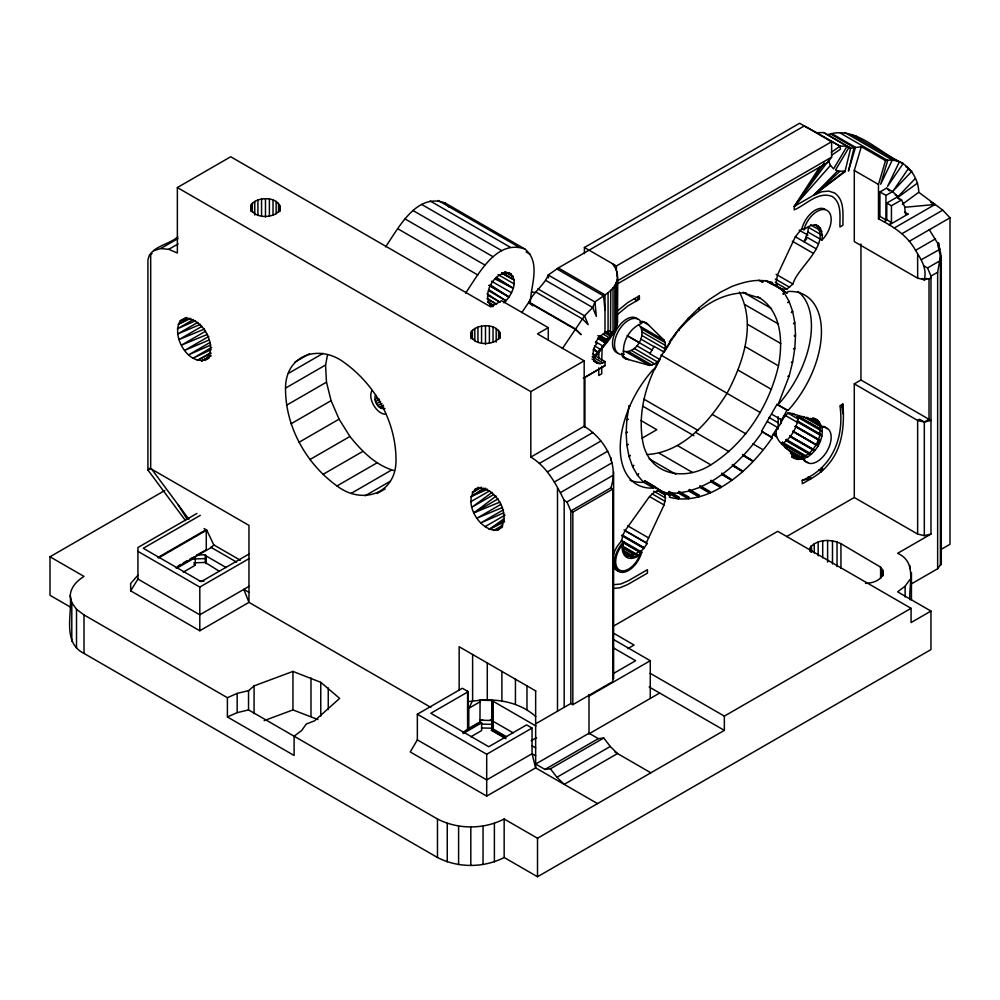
<?xml version="1.0" encoding="UTF-8"?>
<svg xmlns="http://www.w3.org/2000/svg" width="1000" height="1000" viewBox="0 0 1000 1000"><rect width="100%" height="100%" fill="white"/><g stroke="black" fill="none" stroke-linecap="round" stroke-linejoin="round"><path stroke-width="1.5" d="M535.725 716.612C520.913 703.025 499.637 698.688 480.062 700.225L479.963 721.875L467.587 729.025L467.587 691.287M505.9 738.688L491.225 730.225L491.887 729.825L491.987 700.462L480.062 700.225L468.125 701.663M513.237 732.9L493.225 721.35L491.887 722.125L491.987 700.462M505.225 737.525L491.887 729.825L491.987 724.35L481.562 724.125M491.887 729.825L493.225 729.05L493.225 701.325L491.887 702.1M597.513 803.6L535.65 767.887L535.65 690.888M583.475 378.3L605 365.625L605 361.55L594.663 355.575C604.212 346.463 614.35 335.6 617.55 322.6L617.463 274.375L615.875 268.875L612.425 263.65M940.95 549.5L950 544.288L950 217.8L942.763 210.15L918.775 192.288C918.475 175.35 904.013 156.637 885.512 160.662L861.338 146.7L854.287 170.463L854.287 241.6L917.638 278.175L924.312 279.775C927.188 268.325 921.162 259.387 915.525 250.375C907.525 235.525 893.062 226.312 878.475 218.837L879.9 216.375L879.938 191.938L886.55 188.125L892.55 191.588L897.638 196.287L898.9 199.1M904.513 212.087L908.012 214.1L905.575 214.363L904.638 206.762L901.55 199.925L896.875 197.225L886.787 203.05L886.762 219.75L884.475 222.312L885.9 219.838L885.95 195.4L892.55 191.588M908.012 214.1L889.137 225L891.425 222.45L891.462 205.75L901.55 199.925M617.812 283.65L827.613 162.525L828.45 160.65L830.475 165.413L833.587 168.875L847.163 146.075L850.625 148.275L861.338 146.7M809.75 551.175L809.775 548.05C816.8 538.825 831.287 538.913 840.95 543.7L880.612 567.137L882.513 569.75L883.162 575.662M474.45 489.538C493.663 481.037 515.125 518.488 497.388 530.262C478.587 531.7 460.213 498.462 478.45 487.225M837.613 170.888L813.95 195.05L821.675 191.775L828.575 191.088L834.5 192.913C844.925 200.075 842.712 214.275 842.938 225.188L839.963 227.013C839.6 216.812 842.15 203.375 832.4 196.562C818.35 190.738 806.112 204.8 794.25 209.862L794.25 206.425L813.95 195.05L844.95 171.762L844.963 170.975L839.925 171.312L835.487 170.075L849.075 147.287L823.812 132.587L816.8 132.713L804.262 125.95L558.312 267.95L548.237 275.025C544.175 285.438 533.663 291.7 528.913 302.062L532.638 305.825M811 552.05L811.287 545.962L811.775 552M654.163 487.088L670.1 495.45L669.35 497.15C682.812 501 697.087 498.35 709.788 493.125L709.963 491.5L699.963 485.725L699.788 487.35L709.788 493.125C735.713 481.55 756.263 460.688 772.337 437.7L761.587 431.075L776.975 404.412L788.088 410.412A79.8 46.075 -60 0 0 821.438 331.7A79.8 46.075 -60 0 0 788.088 291.5L786.975 293L771.775 283.375L786.975 293M761.587 431.075L762.325 431.925C748.6 451.65 731.612 469.462 710.837 481.8L710.837 480.262L720.85 486.037L720.85 487.575L710.837 481.8L699.788 487.35L690.275 490.65M480.062 700.225L479.963 701.85L467.587 709M491.887 722.125L491.987 720.487L480.062 720.238L479.963 721.875L481.637 722.85L481.637 730.55L470.875 736.762M491.987 724.35L491.887 725.975L493.225 725.212M602.2 346.863L601.737 360.262M621.163 541.375L621.788 540.6L617.712 545.6A19.85 11.463 -60 0 0 613.387 555.087M599.05 350.037L598.763 358.812M623.162 351.112C635.862 354.975 648.213 333.587 638.525 324.513M623.787 541.75A19.85 11.463 -60 0 0 618.625 571.438A19.85 11.463 -60 0 0 641.762 552.125C633.725 562.375 618.938 553.837 623.787 541.75L622.125 547.1A22.387 12.925 -60 0 0 637.962 556.237L641.762 552.125L621.362 540.35M621.788 540.6L622.638 535.725L625.075 530.65L649.488 496.538L654.825 491.8L659.9 490.4L654.712 486.562L653.6 488.05A79.8 46.075 -60 0 1 620.25 447.85A79.8 46.075 -60 0 1 653.6 369.15L654.712 369.363L659.9 359.513L649.9 353.738L654.163 346.35L664.175 352.125L665.5 345.5L665.125 342.525L664.062 340.163L646.338 322.8L643.3 321.863L639.763 322.212M623.088 535.85L644.112 547.987L647.15 543.538L646.338 542.788L664.062 504.95L665.5 497.962L664.175 492.863L644.7 480.788L643.6 482.275A79.8 46.075 -60 0 1 629.95 480.163M647.087 454.538C682.987 452.425 709.112 421.712 727.013 393.338C742.938 363.237 756.438 324.513 739.412 292.125M760.35 298.238L745.85 293.762L746.112 292.9C717.1 292.45 693.413 312.787 675.575 333.625L675.825 334.188C652.438 365.062 635.25 404.688 643.2 443.975C650.825 476.3 685.9 480.85 710.837 464.862C745.725 442.85 769.125 405.625 778.475 365.875C783.1 341.675 781.775 310.238 757.688 296.7M791.462 454.513L795.35 456.75L794.3 458.3L791.963 456.138L793.025 454.588C786.413 446.925 771.4 439.688 777.513 427.425L767.513 421.65M803.037 416.488L821.9 427.375C823.875 438.837 817.188 450.662 807.725 456.887L782.387 442.25L782.212 443.825L804.262 456.55M807.9 232.025L808.4 227.35L822.4 235.438L821.9 240.113L807.9 232.025L804.1 241.812L806.663 238.863M821.9 436.138L796.562 421.512L797.6 421.075L798.1 416.4L820.138 429.125M530.375 301.537C531.2 284.75 540.875 261.938 524.987 249.088L444.938 202.875C416.413 192.638 398.725 227.85 385.55 246.875M535.65 723.825L570.837 703.512L570.837 510.975L610.85 487.875C619.212 463.85 604.788 438.862 584.175 426.275L584.175 360.825L537.487 333.875L548.275 327.65L548.275 339.75M910.975 584.125L937.65 568.725L937.65 272.25L940.413 256.812L937.65 243.238L929.325 229.737M615.312 327.912L617.137 325.375L617.55 277.162M688.925 491.125L689.262 489.438L699.262 495.213L698.925 496.9L688.925 491.125L678.425 493.062L668.487 493.15L662.4 491.962M285.538 388.113C285.6 354.275 319.762 343.762 344.538 362.762C375.412 385.012 396.275 422.2 395.988 460.588C395.925 494.438 361.763 504.938 337 485.95C306.112 463.7 285.25 426.512 285.538 388.113L325.562 365.012L327.562 354.712M503.787 302.787C511.675 296.262 519.938 279.363 508.7 272.525M470.9 332.388C469.888 346.037 494.087 346.662 500.075 336.9C501.087 323.237 476.887 322.612 470.9 332.388L470.9 338.587M909.85 599.65C908.85 583.513 917.1 561.95 897.638 553.325L930.975 534.075L930.975 276.1L927.525 267.962L924.312 266.112M909.85 579.625L905.125 586.188L897.625 591.838L930.962 611.087L930.962 649.587L537.513 876.75L504.162 857.5C483.663 868.062 457.962 868.062 437.475 857.5L84.012 653.425C62.062 642.55 72.325 614.712 70.213 595.688C70.7 587.075 77.075 580.725 84.012 576.425L50 556.788L50 595.288L70.925 607.375M883.162 572.575C881.975 580.562 872.425 583.112 865.512 583.387M250.85 205.275C249.688 218.938 273.962 219.613 279.975 209.887C281.125 196.213 256.863 195.538 250.85 205.275L250.85 211.325M842.087 407.537L842.925 404.05L839.95 405.775C844.475 436.987 832.613 467.788 802.25 480.325L802.337 483.7C811.888 478.363 821.812 472.987 828.562 464.087C842.788 447.488 844.475 424.925 842.925 404.05M844.95 171.762L850.625 148.275L823.812 132.587M678.65 492.212L678.425 493.062L688.438 498.837L688.938 497.125L678.938 491.35L678.65 492.212L688.65 497.987M177.8 236.825C168.95 245.012 150.438 246.175 147.925 260L147.925 470.025L185.55 520.662M781.787 289.15L786.862 289.1L792.975 284.037C797.025 267.55 831.862 244.513 816.1 224.788L820.438 228.1L822.4 235.438M820.438 441.075L795.088 426.45L796.087 426.35L797.562 421.413L820.9 434.888L819.9 434.988C817.588 444.475 811.488 453.975 801.925 457.337L801.425 459.062L797.875 459.412L793.988 457.163M878.475 218.837L878.475 184.438L885.512 160.662M797.875 459.412L798.388 457.688L790.425 453.1M562.413 348.525L584.55 315.812L592.675 307.512L594.925 301.975C603.025 295.763 614.4 290.837 617.137 279.938M668.787 492.287L668.487 493.15L678.5 498.925L679.163 497.2L669.163 491.425L668.787 492.287L678.787 498.062M758.775 280.188L762.525 282.35L763.112 280.625C752.387 279.662 741.938 282.762 731.988 286.4L720.763 292.025L709.7 299.262L699.013 307.887L699.262 309.25L698.838 308.038L688.512 318.05L688.938 319.262L688.35 318.225L678.575 329.438L679.163 330.475L678.425 329.625L669.35 341.85L670.1 342.713L664.175 352.125M610.25 334.7L611.55 331.938L608.725 330.688L599.263 336.625L595.5 342.75L597.05 343.612C589.688 350.275 592.938 369.938 605 361.55M783.812 416.05L782.45 419.738A33.013 19.062 -60 0 1 776.625 429.6M639.625 555.025L638.55 557.837A18.2 10.512 -60 0 1 619.45 570.013A18.2 10.512 -60 0 1 620.45 547.388L622.35 545.05M595.3 356.7L611.337 335.325L610.487 334.837L610.775 290.425M762.525 282.35L763.263 280.637L772.337 282.4L771.587 284.113L777.513 286.688L776.2 281.588L777.625 274.6L795.35 236.762L801.925 228.588A19.85 11.463 -60 0 1 825.062 209.262M375.613 394.787C372.95 400.45 378.413 410.025 385.025 408.575M639.763 550.975L635.962 553.737L628.625 555.712L628.225 556.55L625.6 555.037M816.1 444.775L816.812 445.425L792.763 431.3L793.65 431.575L795.987 426.712L818.025 439.45M791.975 456.887L794.562 458.387L795.35 456.75M794.562 458.387L797.613 459.325L798.388 457.688M812.212 418.575L816.1 420.812L816.663 419.663L813.612 418.725L813.062 419.875L789.625 412.863L786.862 414.038L781.787 420.037L771.775 414.263M818.737 441.413L816.988 445.05L793.65 431.575M463 732.438L468.8 728.325L468.8 708.3L472.612 700.638L472.612 654.5M781.787 420.037L786.975 410.188L788.088 410.412M617.062 311.312L627.75 302.55L639.35 295.85L636.587 300.875L634.263 298.788M468.25 691.675L462.325 688.25L417.35 714.212L417.35 739.862L410.25 751.95L486.7 796.087L535.65 767.887L532.05 753.725L532.05 728.075L526.575 724.912L488.775 746.737L430.825 713.275L468.25 691.675L468.25 729.4L480.637 722.262M430.85 707.375L248.962 602.362L199.8 630.75L130.662 590.837L137.938 579.075L137.938 547.513L196.912 513.462M771.587 436.85L777.513 427.425M819.663 167.113L794.25 206.425L830.475 165.413M465.6 293.087C478.762 274.062 496.45 238.85 524.987 249.088M521.763 312.65L528.65 302.45L575.337 329.4L581.188 334.663L575.588 329.012L528.913 302.062M812.475 449.125L790.425 436.4L793.462 431.95M816.1 420.812L816.85 419.725L814.062 418.162M810.475 418.375L818.438 422.975L819.188 421.887L816.85 419.725M824.312 163L794.25 206.425L826.6 163.113M937.65 568.725L940.413 564.875L940.413 256.812L941.287 256.6L938.525 243.025L937.65 243.238M595.3 355.737L598.025 351.938M606.213 340.562L608.038 338.025M594.825 356.5L596.575 354.075M595.312 356.325L608.962 337.938M610.775 335.487L616.237 328.125L616.237 282.688M827.613 162.525L831.612 157.137L831.612 141.725L799.6 123.25L584.412 247.488L584.412 253.65M605.775 342.825L595.9 355.7M595.163 356.788L599.675 350.812M595.487 356.425L605.625 343.013L598.2 337.713M597.863 335.613L607.775 340.1L614.85 330.812L614.85 285.375M194.587 557.987L196.975 555.013L204.375 550.737M609.038 338.562L610 337.438M137.938 575.225L130.662 583.5L130.662 590.837M608.075 292.75L608.075 331.788L610.288 336.275L613.025 333.387L613.025 287.95M149.562 468.275L147.925 470.025L150.688 468.638L248.962 525.375L248.962 602.362L243.812 589.388L248.962 592.362M204.075 528.575L206.737 530.112L213.75 544.875L211.3 547.513L175.95 567.913M617.712 314.337L627.925 305.875L639.438 299.225L639.35 295.85M622.925 357.2L625.588 358.738L649.488 365.412L654.825 363.975L659.9 359.513M897.25 197.512L915.138 178.65M640.275 552.1L643.812 548.362L643.3 547.238L622.275 535.1M808.688 453.225L786.637 440.5L790.188 436.763L789.725 435.75L815.062 450.375M818.438 422.975L819.338 422.025L812.85 418.288M839.925 171.312L813.95 195.05L844.963 170.975M227.4 697.712L237.175 693.388L248.538 690.662L254.075 685.9L292.95 671.413L320.763 682.312L339.65 698.375L314.562 720.825L306.3 724.013L301.588 730.575L294.1 736.225L294.1 755.475L227.4 716.963L227.4 697.712L84.012 614.925L76.513 609.288L71.8 602.725L70.213 595.688M375.012 399.688L377.45 397.812M499.9 502.1L474.075 512.75L496.087 496.075M205.037 360.462C221.025 347.312 198.938 310.125 180.175 320.962C170.512 336.938 190.125 369.062 209.05 358.15M492.075 492.388L471.962 507.15L493.312 494.825M801.925 228.588L803.925 229.737C807.738 226.513 813.138 223.538 818.1 225.938M897.463 197.7L917.625 182.975M902.387 204.262L918.775 192.288M822.4 431.475L797.062 416.838L798.062 416.112L820.1 428.837M811.525 454.113L786.188 439.475L786.35 440.812L782.55 443.587L782.387 442.25M806.637 417.25L820.9 425.487L819.9 426.213L819.9 434.988L820.938 434.55L797.6 421.075M504.575 521.763L489.35 529.288L504.125 518.65M831.363 152.225L840.138 146.188L847.163 146.075M831.65 155.262L840.425 149.213L840.138 146.188L816.8 132.713M375.613 401.7L379.462 399.1M487.525 489.175L470.988 496.675L483.875 488.162M497.388 530.262L502.562 527M480.125 487.65L472.2 492.55L481.538 487.15M153.8 250.688L160.688 248.538L168.738 249.338L177.362 253.012L177.362 187.562L230.712 156.75L490.812 306.913L501.587 300.7L548.275 327.65M149.388 255.062L152.037 253.538M160.688 248.538L178.038 238.525M168.738 249.338L178.075 243.95M185.512 317.875L180.175 320.962L186.988 317.438M188.925 318.188L178.25 324.35L190.837 318.35M193.412 319.55L177.4 328.8L195.475 320.763M197.712 322.413L177.7 333.975L200.55 324.3M201.788 326.45L179.1 339.538L204.562 329.012M205.525 331.238L181.513 345.112L207.5 334.363M208.812 336.45L184.8 350.312L208.888 340.1M210.05 342.475L188.7 354.8L210.85 344.963M211.65 347.45L192.975 358.237L210.987 349.738M210.65 352.713L197.3 360.412L211.1 353.425M210.763 355.775L201.425 361.163L210.975 355.95M294.825 362.175L309.5 353.7M288.387 373.413L323.088 353.375M286.45 405.288L326.475 382.175L325.562 365.012M50 556.788L164.85 490.475M291.062 423.775L331.087 400.662L326.475 382.175M299.05 442.275L339.075 419.162L331.087 400.662M376.562 403.688L380.562 401.375M584.412 247.488L616.425 265.963L831.612 141.725M200.3 515.35L143.275 548.275L201.137 581.688L249.15 553.962M617.775 280.587L831.612 157.137M309.887 459.575L349.925 436.475C361.675 451.1 375.925 465.588 394.487 470.688M157.863 557.562L205.613 530L206.275 530.388L206.275 550.413L205.613 550.025M158.525 557.95L206.737 530.112M322.825 474.475L362.863 451.362M177.95 565.988L180.625 564.45M183.287 562.913L187.288 560.6M189.963 559.062L192.625 557.513M176.612 568.3L195.287 557.513L195.287 565.237L183.287 572.163M337 485.95L377.025 462.837M351.413 493.225L391.438 470.112M177.362 187.562L530.825 391.625L584.175 360.825M137.938 551.362L199.8 587.075L249.15 558.575M365.112 495.8L390.462 481.163M377.137 493.525L385.15 488.9M583.4 378.1L605 365.625M249.15 586.3L199.8 614.8L137.938 579.075M894.312 227.987L935 204.5L931.038 202.213M902.075 233.637L942.763 210.15M564.175 707.362L564.175 500.312C556.038 484.05 547.013 466.838 530.825 457.088L584.175 426.275M909.325 241.287L950 217.8M470.988 496.675L485.662 488.212M470.913 501.65L489.588 490.875M539.462 463.387L592.825 432.575M915.525 250.375L935.525 238.825M474.075 512.75L498.088 498.888M547.5 471.85L600.85 441.05M921.4 259.662L940.075 249.175M501.112 504.25L477.1 518.125L502.5 507.463M503.5 509.775L480.825 522.875L503.638 512.9M554.4 481.975L607.762 451.163M927.525 267.962L939.087 261.288M485.012 526.675L505.025 515.125M642.138 438.162L656.812 429.688L640.812 420.45M489.35 529.288L504.038 520.825M921.95 278.412L924.312 279.775L926.663 278.412M930.975 276.1L937.65 272.25M493.587 530.5L502.925 525.112M560.638 492.488L612.15 462.738M564.175 500.312L566.962 501.938L612.45 475.675M566.962 501.938L570.837 510.975L572.837 512.125L612.85 489.025L612.85 681.562L572.837 704.663L570.837 703.512M854.287 383.862L860.95 380.012L930.975 420.45L924.312 422.038L917.638 420.45L854.287 383.862L854.287 497.488L786.625 536.55M930.975 534.075L924.312 535.662L917.638 534.075L917.638 420.45L919.6 419.312L924.312 422.038L929.025 419.312L929.025 278.6M614.175 625.725L777.7 531.312L911.075 608.325L911.075 622.562L930.962 611.087M463.038 733.575L481.637 722.85M627.762 648.675L634.087 645.025L614.075 633.475M613.188 673.65L635.612 660.713L613.2 647.775M417.35 714.212L486.7 754.25L532.05 728.075M588.85 696.175L650.275 660.713L650.275 698.438M531.237 740.7L536.575 737.613M603.775 738.012L598.337 738.637L589 733.25L535.65 764.05L544.987 769.438L550.413 768.812L603.775 738.012L610.275 746.475L617.525 753.55L564.175 784.35L556.925 777.275L550.413 768.812M588.85 733.913L659.663 693.025M544.987 769.438L598.337 738.637M556.925 777.275L610.275 746.475M650.062 673.238L724.35 716.125L911.075 608.325M227.4 716.963L237.175 712.638L248.538 709.912L437.475 819C457.962 829.562 483.663 829.562 504.162 819L537.513 838.25L724.35 730.375L724.35 716.125M377.8 405.5L381.987 403.462M797.062 416.838L798.1 416.4M802.725 458.5L801.762 458.913L801.925 457.337L804.225 460.725A19.85 11.463 -60 0 0 807.738 462.262M785.075 447.612L803.925 458.5L807.725 456.887M379.237 407.025L383.525 405.262M264.15 720.65L292.95 709.912L317.975 719.575M380.788 408.15L383.713 407.125M924.312 279.775L930.975 278.175M940.413 564.875L941.287 564.663L941.287 256.6M802.25 480.325L811.45 478.438L808.1 476.95M827.288 134.787C856.312 124.95 878.8 153.2 903.263 163.375L887.562 186.363L899.237 162.125L851.712 134.688M629.05 405.812L630.312 405.575L629.012 406.037L626.888 419.613L628.188 419.15L626.862 419.825L626.15 432.8L627.475 432.125L626.15 433L626.862 445.15L628.188 444.288L626.888 445.337L629.012 456.463L630.312 455.4L629.05 456.625L632.562 466.525L633.825 465.3L632.625 466.675L637.45 475.188L638.65 473.812L637.537 475.312L643.6 482.275L653.6 488.05M796.562 421.512L797.562 421.413M818.438 439.925L819.438 439.825L796.087 426.35M614.612 584.612L620.788 584L627.925 580.962L647.438 569.7L647.438 573.125L627.737 584.5L620.013 587.775L613.112 588.462M904.875 207.25L935 204.5L930.938 202.262M776.2 434.05L773.188 434.312L776.562 437.038M482.95 720.037L480.062 720.238L480.062 722.812M226.137 567.525L206.137 555.975L205.3 554.725L196.975 555.013L197.638 555.4M193.787 558.975L205.3 558.587L206.137 559.825M193.787 562.837L205.3 562.438L219.475 571.388M481.562 727.987L491.987 728.188M531.438 292.2L535.612 292.4M199.387 580.938L203.962 581.287M490.213 719.987L493.125 720.238M771.525 283.4L767.625 281.15M795.088 426.45L795.987 426.712M650.15 484.6L654.062 486.85M628.625 555.712L625.588 554.775L627.587 555.925M664.175 492.863L670.1 495.45M495.175 279.062L513.188 288.25L496.325 277.462M501.625 273.3L514.05 279.837L502.1 272.538M827.613 139.425L840.138 146.188M609.7 334.387L610.775 335.863M511.362 274.062C496.025 267.013 478.787 296.925 492.788 306.512L490.125 304.938L492.788 306.512M594.487 345.887L600.763 349.5M905.925 166.762L908.575 168.287L892.875 191.275L911.812 171.287L907.85 169.013M844.812 132.537L892.337 159.975L880.675 184.213L887.725 160.438L840.188 133M832.15 133.812L855.487 147.287L848.45 171.05L854.125 147.562L830.788 134.088M854.287 170.463L878.475 184.438M895.238 194.9L897.638 196.287M879.938 191.938L885.95 195.4M886.787 203.05L891.462 205.75M886.762 219.75L891.425 222.45M879.9 216.375L885.9 219.838M814.438 224.638L820.438 228.1M810.562 224.8L821.9 231.337M799.15 230.1L807.975 235.188M806.425 236.962L818.438 243.888M795.275 236.725L816.1 248.75M792.312 241.213L813.062 253.188M776.112 274.3L792.975 284.037M775.362 279.037L789.625 287.275M775.2 282.362L786.862 289.1M774.388 284.625L782.163 289.113M768.763 281.637L771.263 283.075M765.337 280.5L771.587 284.113M743.188 292.225L771.488 308.562M745.138 304.775L778.475 324.025M747.525 324.325L780.863 343.575M745.138 346.625L778.475 365.875M738.138 370.163L771.488 389.412M558.312 267.95L605 294.9L605 333.3M438.162 200.475L518.212 246.688M556.888 268.938L603.575 295.9L605 310.3M526.1 251.938L530.1 254.25M812.7 418.137L819.188 421.887M642.188 321.213L648.662 324.963M430.2 201L510.238 247.213M776.975 404.412L786.975 410.188M792.5 413.438L795.113 414.938M640.725 326.688L664.062 340.163M787.6 412.9L798.263 419.05M641.787 329.038L665.125 342.525M421.6 204.412L501.637 250.625M642.15 332.025L665.5 345.5M785.6 415.588L797.6 422.525M641.787 335.425L665.125 348.9M545.988 280.55L592.675 307.512L596.337 316.375L594.925 301.975L548.237 275.025L548.525 277.9M640.725 339.012L654.062 346.712M412.938 210.487L492.987 256.7M627.15 335.562L639.312 342.587M660.925 355.062L727.125 393.288M769 417.463L778.462 422.925M627.975 336.163L652.362 350.238M727.013 393.338L760.35 412.587M792.763 431.3L818.1 445.925M636.812 345.775L650.15 353.475M537.863 288.863L584.55 315.812L588.212 324.688L582.625 319.05L535.938 292.087M505.125 271.887L513.125 276.512L505.075 271.725M790.188 436.763L813.525 450.238L813.062 449.225M605.312 331.863L611.337 335.325M634.25 348.488L657.588 361.962M502.038 272.913L514.05 279.837M404.825 218.8L484.862 265.012M603.013 334.075L609.562 337.85M631.487 350.5L654.825 363.975M786.35 440.812L809.688 454.288M498.062 274.6L514.075 283.85M628.725 351.675L652.062 365.15M599.963 335.6L607.775 340.1M626.15 351.938L649.488 365.412M598.725 337L606.663 341.587M783.85 444.325L804.587 456.312M495.85 278.238L513.188 288.25M762.325 431.925L772.337 437.7M598.038 338.625L605.625 343.013M623.787 354.487A19.85 11.463 -60 0 1 618.625 330.763A19.85 11.463 -60 0 1 641.762 323.363C629.812 327.938 621.775 341.863 623.787 354.487L621.788 353.338L623.25 356.575L625.588 358.738M792.688 453.675L800.462 458.162M791.05 453.075L801.425 459.062M622.137 355.938L628.625 359.675M491.463 281.188L511.475 292.738M595.487 341.737L603.225 346.213M795.013 457.825L797.613 459.325M397.788 228.775L477.837 274.988M791.7 456.8L794.3 458.3M489 285.475L509.012 297.025L490.913 285.238M712.513 414.562L745.85 433.812M854.287 497.488L917.638 534.075M593.138 349.738L598.112 352.612L593.6 348.325M488.675 290.775L506.012 300.788L489.038 289.775M752.812 443.825L762.825 449.6M592.825 353.675L595.312 355.112M487.987 295.312L500 302.25L487.075 293.775M592.15 356.675L602.825 362.837M592 359L600.013 363.625M487.175 298.9L496.512 304.288L487.312 298.337M593.475 361.112L597.475 363.425M487.812 302.137L493.15 305.212L487.875 301.875M742.962 455.125L753.25 461.413L743.25 455.637L742.738 454.513L752.962 460.9M643.962 399.175L698 430.375M695.625 432.388L728.962 451.637M642.7 406.138L693.925 435.712M732.55 465.2L742.763 471.587L732.763 465.812L732.412 464.525L742.55 470.975M677.5 445.613L710.837 464.862M721.762 473.9L731.9 480.35L721.9 474.575L721.725 473.15L731.775 479.675M710.8 481.05L720.8 486.825M659.375 453.312L692.712 472.562M699.825 486.55L709.837 492.325M649.15 458.837L675.825 474.237M689.05 490.288L699.05 496.062M644.7 480.788L654.712 486.562M657.25 490.438L665.125 494.988M653.675 491.138L665.5 497.962M652 493.787L665.125 501.362M649.613 496.613L664.062 504.95M610.85 487.875L612.85 489.025M627.65 525.8L648.662 537.938M624 529.9L646.338 542.788M624.812 530.65L647.15 543.538M621.475 535.475L643.812 548.362M621.875 541.475L638.95 551.337M622.85 542.487L639.925 552.35M622.825 546.163L637.962 554.9M624.312 548.3L634.825 554.362M622.663 547.675L634.487 554.5M622.975 550.05L634.163 556.512M624.125 552.325L632 556.875M625.138 553.112L630.4 556.15M624.688 553.438L630.625 556.862M612.85 639.1L650.275 660.713M649.15 686.963L724.35 730.375M535.725 690.938L459.15 646.725L459.15 689.837M614.913 752.038L650.863 772.8M493.225 701.325L535.9 725.975M213.75 544.875L240.35 560.237M210.625 547.125L236.575 562.1M532.05 745.788L535.65 747.862M493.225 729.05L506.562 736.75M193.962 556.75L195.287 557.513M491.625 729.975L504.963 737.675M535.65 755.8L532.05 753.725L486.7 779.9L417.35 739.862M193.962 564.462L195.287 565.237M467.587 729.025L468.25 729.4M604.462 332.612L610.85 336.325M610.45 334.825L608.2 333.512L611.287 335.3M489.137 285.25L509.012 297.025M818.9 469.925L821.188 471.712M528.65 302.45L530.6 304.2M823.363 469.562L821.475 467.863L821.475 471.538M855.738 135.938L858.925 138.887M886.55 188.125L889.6 190.938M789.725 435.75L790.425 436.4M643.3 547.238L644.112 547.987M444.938 202.875L449.038 207M780.1 288.05L784.15 292.7L783.037 294.188L784.237 292.812L789.05 301.325L787.862 302.7L789.125 301.475L792.625 311.375L791.363 312.6L792.675 311.537L794.8 322.663L793.487 323.725L794.825 322.85L795.537 335L794.2 335.875L795.537 335.2L794.825 348.175L793.487 348.85L794.8 348.387L792.675 361.975L791.363 362.425L792.625 362.188L789.125 376.138L787.862 376.375L789.05 376.362L778.088 404.637A79.8 46.075 -60 0 0 798.075 291.537M151.3 468.638L188.912 519.263M339.075 419.162L349.925 436.475M177.987 504.6L187.087 519.15M819.338 422.025L820.8 425.262L819.9 426.213L823.975 426.525A19.85 11.463 -60 0 1 827.075 428.787M809.525 452.962L809.987 453.975M786.188 439.475L786.637 440.5M841.712 404.762L842.925 413.713M820.9 425.487L821 426.3M805.725 455.725L805.888 457.062M635.962 553.737L636.138 555.125M881.112 577.8L880.612 567.137L880.612 577.913M882.6 575.875L882.513 569.75L882.513 575.913M938.525 243.025L938.525 247.7M924.312 422.038L924.312 535.662M917.638 254.788L917.638 278.175M911.438 572.575L911.438 600.3M909.837 565.525L909.837 568.612M905.125 586.188L905.125 596.975M860.95 243.938L860.95 380.012M840.95 543.7L840.95 568.337M837.038 541.975L837.038 566.625M832.487 540.875L832.487 563.975M827.613 540.513L827.613 562.075M822.7 540.887L822.7 557.837M818.175 541.975L818.175 555.837M814.262 543.7L814.262 552.95M811.287 545.962L811.287 552.125M780.938 419.05L780.938 423.663M778.175 416.737L778.175 429.038M616.925 271.6L616.925 276.137M616.425 265.963L616.425 270.587M613.612 471.763L613.612 678.812M610.85 457.6L610.85 460.538M601.737 366.275L601.737 373.775L598.763 375.5L598.763 367.912M589 694.562L589 733.25M584.938 377.7L584.938 427.3M572.837 512.125L572.837 704.663M557.5 488.413L557.5 711.213M537.513 838.25L537.513 876.75M530.825 391.625L530.825 457.088M526.975 685.888L526.975 709.737M515.438 679.225L515.438 704.412M504.162 819L504.162 857.5M501.9 671.4L501.9 700.987M500.075 332.388L500.075 338.438M498.575 330.288L498.575 339.363M496.175 328.475L496.175 342.1M494.387 823.325L494.387 861.838M493.038 327.088L493.038 342.212M489.4 326.213L489.4 342.85M487.287 662.975L487.287 699.7M486.7 754.25L486.7 796.087M485.487 325.925L485.487 344.087M483.038 826.05L483.038 864.55M481.575 326.213L481.575 342.85M477.938 327.088L477.938 342.212M474.812 328.475L474.812 340.875M472.4 330.288L472.4 339.363M470.812 826.975L470.812 865.475M458.6 826.05L458.6 864.55M447.25 823.325L447.25 861.838M437.475 819L437.475 857.5M328.263 687.962L328.263 709.525M320.763 682.312L320.763 716.188M310.988 677.987L310.988 716.488M292.95 671.413L292.95 709.912M280.012 205.362L280.012 211.412M278.538 203.263L278.538 212.338M276.137 201.438L276.137 213.837M273.025 200.05L273.025 215.175M269.4 199.175L269.4 215.812M265.475 198.863L265.475 217.013M261.562 199.15L261.562 215.787M257.925 200L257.925 215.125M254.775 201.388L254.775 215M254.075 685.9L254.075 713.625M252.362 203.188L252.362 212.262M248.538 690.662L248.538 709.912M237.175 693.388L237.175 712.638M206.137 555.975L206.137 563.688M205.725 555.462L205.725 563.175M205.3 554.725L205.3 562.438M199.8 587.075L199.8 630.75M150.688 253.538L150.688 468.638M84.012 614.925L84.012 653.425M76.513 609.288L76.513 647.8M71.8 602.725L71.8 641.237M385.8 414.162A14.188 8.188 60 0 1 373.7 405.337A14.188 8.188 60 0 1 372.1 390.438M617.712 353.038A19.85 11.463 -60 0 1 616.625 329.6A19.85 11.463 -60 0 1 637.463 318.837M619.075 571.125A19.85 11.463 -60 0 1 613.913 567.45M803.925 229.737A19.85 11.463 -60 0 1 827.062 210.425A19.85 11.463 -60 0 1 821.9 240.113M821.9 427.375A19.85 11.463 -60 0 1 827.062 451.1A19.85 11.463 -60 0 1 803.925 458.5"/></g></svg>
